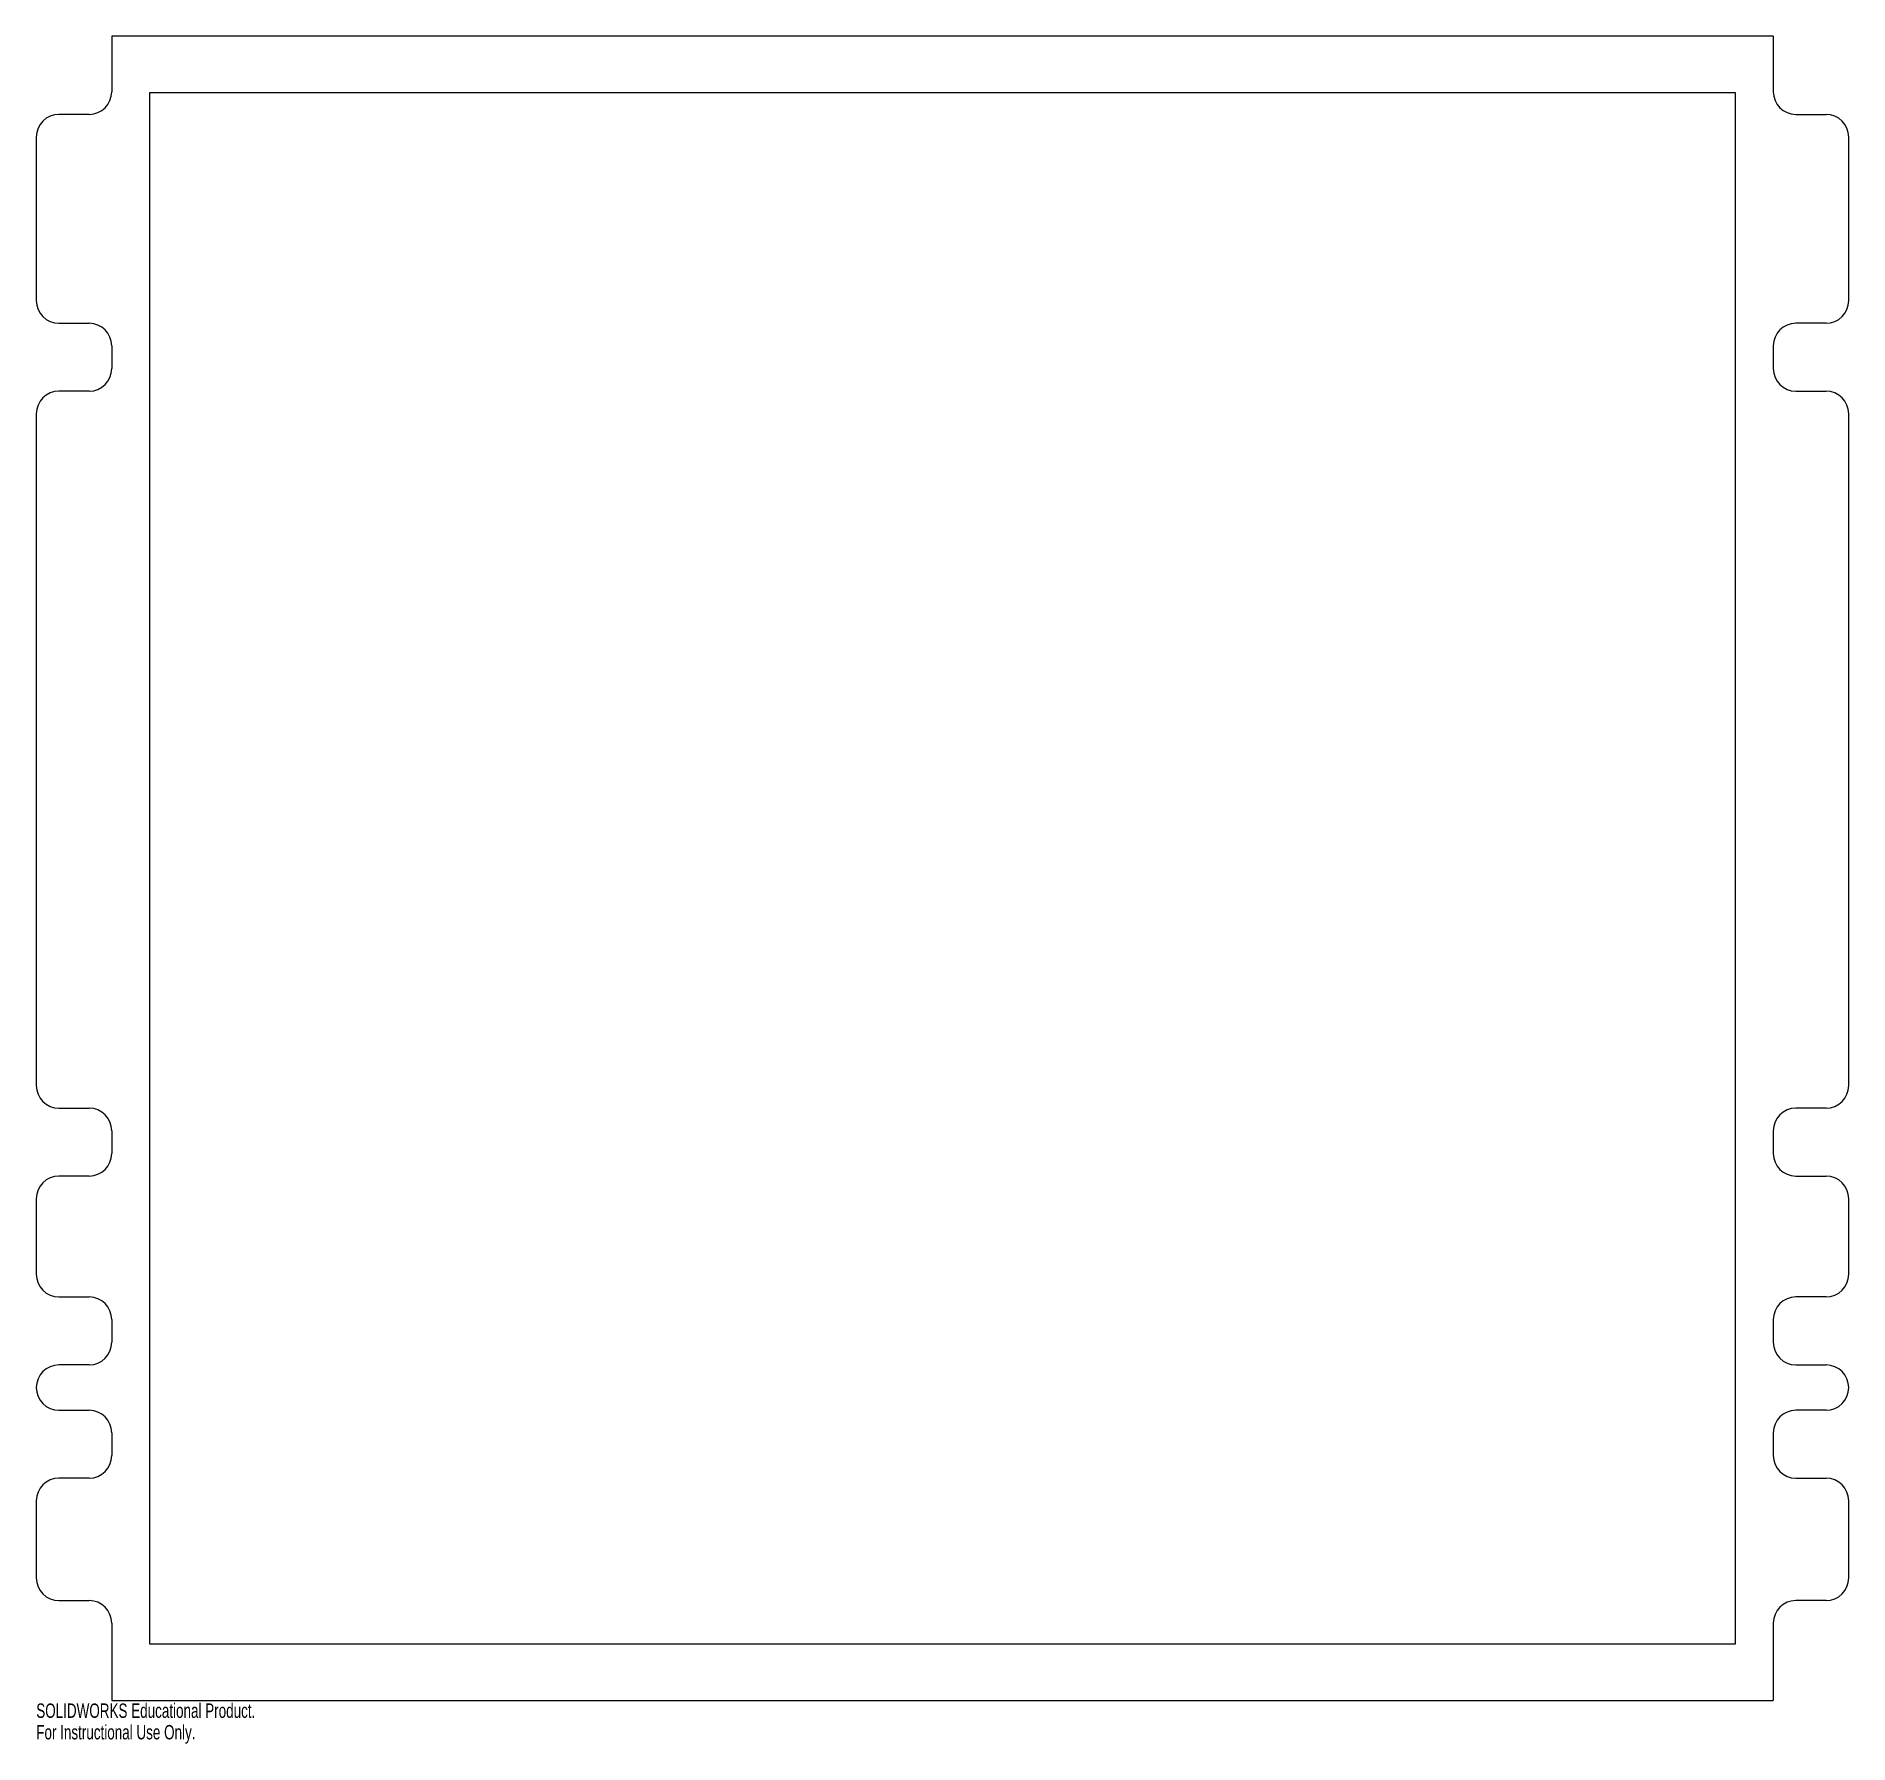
# Model space of a CAD drawing. Header units: inches. Extents: x -12 to 12, y -11.6 to 11.
import ezdxf

# ---------------------------------------------------------------- set-up
doc = ezdxf.new("R2010")
doc.units = ezdxf.units.IN
doc.header["$MEASUREMENT"] = 0
doc.styles.add('SLDTEXTSTYLE0', font='TXT', dxfattribs={"width": 0.7})

msp = doc.modelspace()

# ---------------------------------------------------------------- linework, layer by layer
at = {"color": 7, "linetype": 'Continuous', "lineweight": 25}
for p, q in [((11, 11.018), (-11, 11.018)), ((-11, 11.018), (-11, 10.283)), ((11, 11.018), (11, 10.283)), ((10.5, 10.268), (-10.5, 10.268)), ((-10.5, 10.268), (-10.5, -10.268)), ((10.5, -10.268), (10.5, 10.268)), ((-11.3, 9.983), (-11.7, 9.983)), ((11.3, 9.983), (11.7, 9.983)), ((-12, 9.683), (-12, 7.518)), ((12, 7.518), (12, 9.683)), ((-11.7, 7.218), (-11.3, 7.218)), ((11.7, 7.218), (11.3, 7.218)), ((-11, 6.918), (-11, 6.618)), ((11, 6.918), (11, 6.618)), ((-11.3, 6.318), (-11.7, 6.318)), ((11.3, 6.318), (11.7, 6.318)), ((-12, 6.018), (-12, -2.875)), ((12, -2.875), (12, 6.018)), ((-11.7, -3.175), (-11.3, -3.175)), ((11.7, -3.175), (11.3, -3.175)), ((-11, -3.475), (-11, -3.775)), ((11, -3.475), (11, -3.775)), ((-11.3, -4.075), (-11.7, -4.075)), ((11.3, -4.075), (11.7, -4.075)), ((-12, -4.375), (-12, -5.375)), ((12, -5.375), (12, -4.375)), ((-11.7, -5.675), (-11.3, -5.675)), ((11.7, -5.675), (11.3, -5.675)), ((-11, -5.975), (-11, -6.275)), ((11, -5.975), (11, -6.275)), ((-11.3, -6.575), (-11.7, -6.575)), ((11.3, -6.575), (11.7, -6.575)), ((-11.7, -7.175), (-11.3, -7.175)), ((11.7, -7.175), (11.3, -7.175)), ((-11, -7.475), (-11, -7.775)), ((11, -7.475), (11, -7.775)), ((-11.3, -8.075), (-11.7, -8.075)), ((11.3, -8.075), (11.7, -8.075)), ((-12, -8.375), (-12, -9.395)), ((12, -9.395), (12, -8.375)), ((-11.7, -9.695), (-11.3, -9.695)), ((11.7, -9.695), (11.3, -9.695)), ((-11, -9.995), (-11, -11.018)), ((11, -9.995), (11, -11.018)), ((-10.5, -10.268), (10.5, -10.268)), ((-11, -11.018), (11, -11.018))]:
    msp.add_line(p, q, dxfattribs=at)
for centre, start, end in [((-11.3, 10.283), 270, 0), ((11.3, 10.283), 180, 270), ((-11.7, 9.683), 90, 180), ((11.7, 9.683), 0, 90), ((-11.7, 7.518), 180, 270), ((11.7, 7.518), 270, 0), ((-11.3, 6.918), 0, 90), ((11.3, 6.918), 90, 180), ((-11.3, 6.618), 270, 0), ((11.3, 6.618), 180, 270), ((-11.7, 6.018), 90, 180), ((11.7, 6.018), 0, 90), ((-11.7, -2.875), 180, 270), ((11.7, -2.875), 270, 0), ((-11.3, -3.475), 0, 90), ((11.3, -3.475), 90, 180), ((-11.3, -3.775), 270, 0), ((11.3, -3.775), 180, 270), ((-11.7, -4.375), 90, 180), ((11.7, -4.375), 0, 90), ((-11.7, -5.375), 180, 270), ((11.7, -5.375), 270, 0), ((-11.3, -5.975), 0, 90), ((11.3, -5.975), 90, 180), ((-11.3, -6.275), 270, 0), ((11.3, -6.275), 180, 270), ((-11.7, -6.875), 90, 270), ((11.7, -6.875), 270, 90), ((-11.3, -7.475), 0, 90), ((11.3, -7.475), 90, 180), ((-11.3, -7.775), 270, 0), ((11.3, -7.775), 180, 270), ((-11.7, -8.375), 90, 180), ((11.7, -8.375), 0, 90), ((-11.7, -9.395), 180, 270), ((11.7, -9.395), 270, 0), ((-11.3, -9.995), 0, 90), ((11.3, -9.995), 90, 180)]:
    msp.add_arc(centre, 0.3, start, end, dxfattribs=at)

# ---------------------------------------------------------------- texts
at = {"color": 7, "linetype": 'Continuous', "char_height": 0.1903, "attachment_point": 1, "style": 'SLDTEXTSTYLE0'}
for s, insert in [('SOLIDWORKS Educational Product.', (-12, -11.058)), ('For Instructional Use Only.', (-12, -11.343))]:
    msp.add_mtext(s, dxfattribs=dict(at, insert=insert))

doc.saveas('drawing.dxf')
